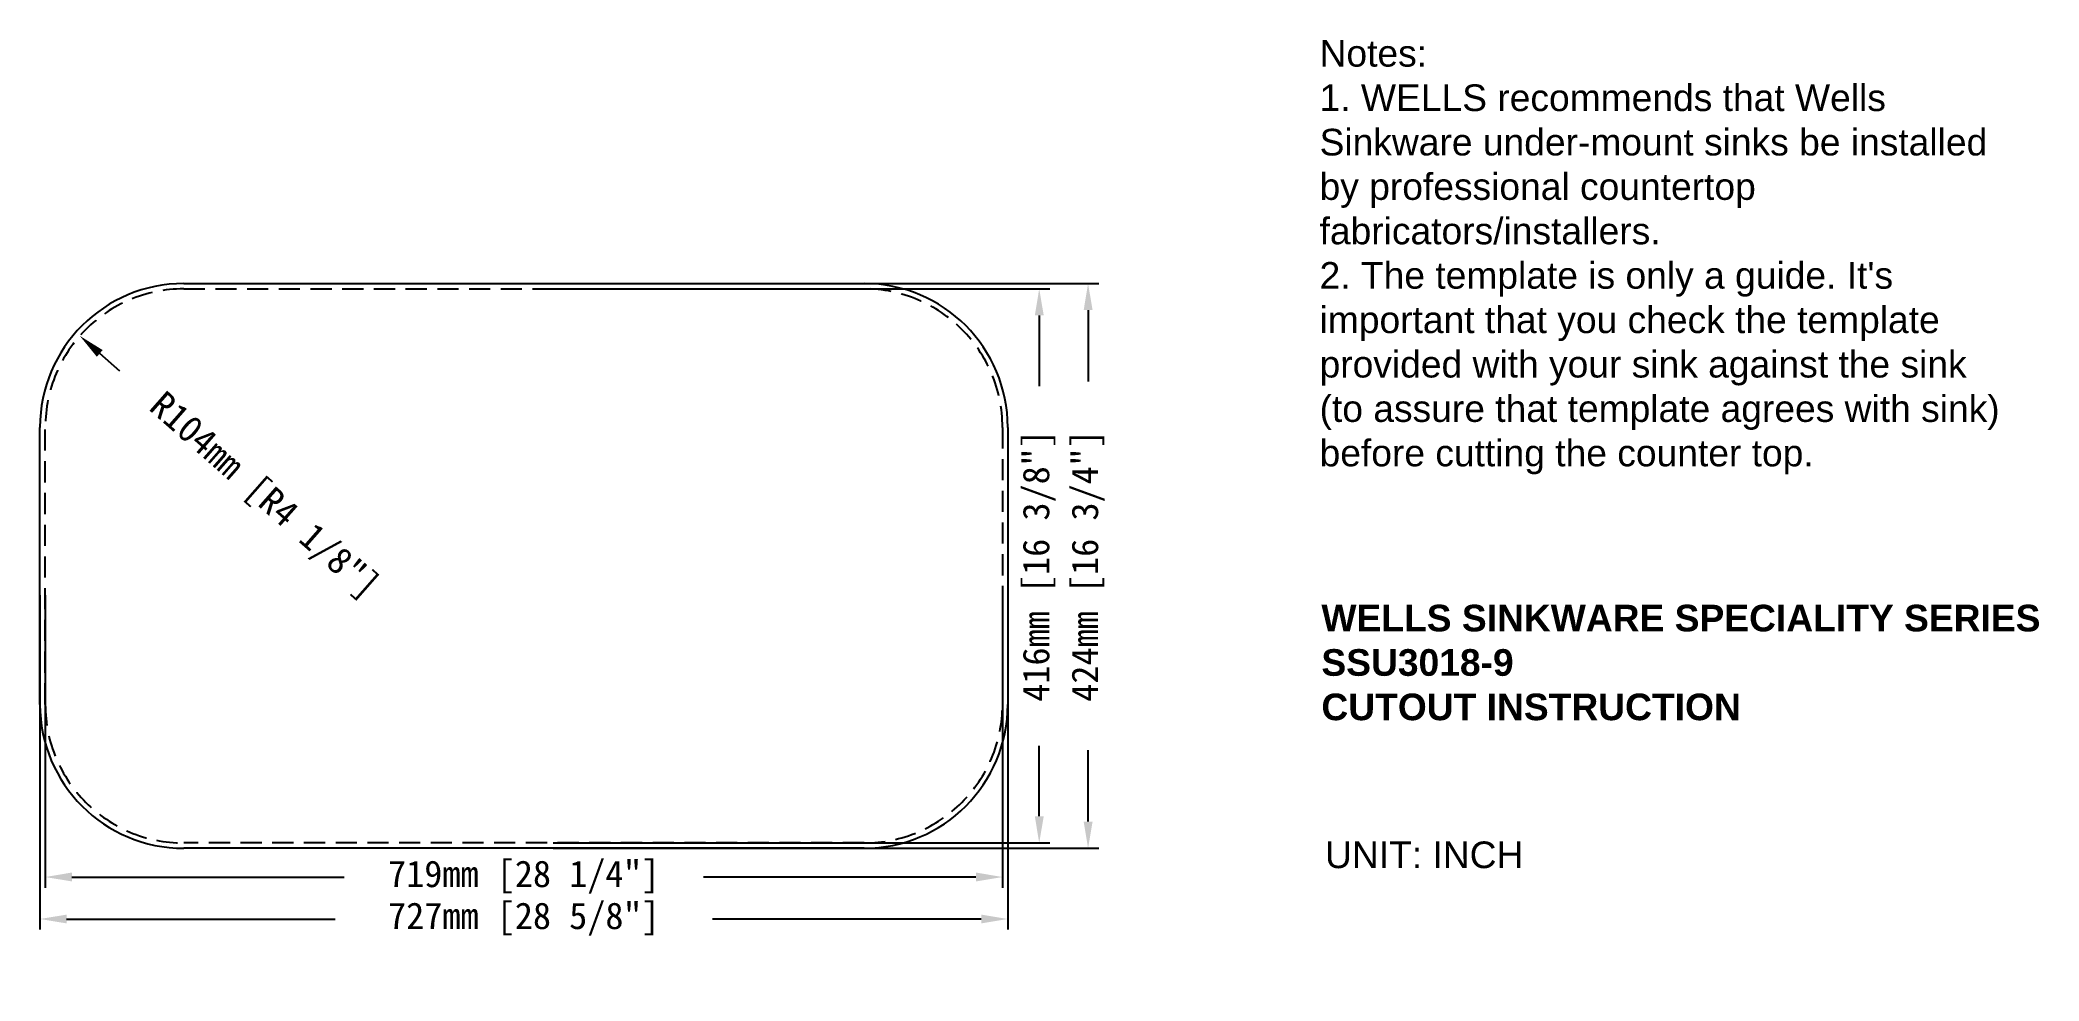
# Model space of a CAD drawing. Header units: millimetres. Extents: x -8 to 1494, y -312 to 395.
import ezdxf

# ---------------------------------------------------------------- set-up
doc = ezdxf.new("R2010")
doc.units = ezdxf.units.MM
doc.linetypes.add('HIDDEN2', pattern=[4.7625, 3.175, -1.5875])
doc.layers.add('图层2', color=7, linetype='Continuous')
doc.layers.add('虚线', color=4, linetype='HIDDEN2')
doc.dimstyles.new('副本Standard', dxfattribs={"dimtxt": 16, "dimasz": 16, "dimexe": 8, "dimexo": 22, "dimgap": 5, "dimtad": 0, "dimdec": 1, "dimtxsty": 'Standard', "dimcen": 0.09, "dimclrd": 256, "dimclre": 256, "dimclrt": 256, "dimadec": 1, "dimazin": 2, "dimtfac": 1, "dimtdec": 1, "dimtmove": 0, "dimatfit": 3, "dimfxl": 1, "dimtolj": 1, "dimtzin": 0, "dimarcsym": 0})

# ---------------------------------------------------------------- blocks, each defined once
blk = doc.blocks.new('*D152')
at = {"color": 7, "lineweight": -2}
blk.add_line((51.9, 146.3), (36.9, 159.5), dxfattribs=at)
at = {"color": 7}
blk.add_solid([(39.1, 162), (34.7, 157), (21.9, 172.7)], dxfattribs=at)
at = {"layer": 'Defpoints', "color": 0}
for p in [(21.9, 172.7), (100, 104)]:
    blk.add_point(p, dxfattribs=at)
at = {"insert": (159.6, 51.6), "char_height": 20, "attachment_point": 5, "rotation": 318.6835}
blk.add_mtext('\\A1;R104mm [R4 1/8"]', dxfattribs=at)
blk = doc.blocks.new('*D154')
at = {"color": 3, "lineweight": -2}
for p, q in [((377.5, 208), (750.6, 208)), ((742.6, 188), (742.6, 135)), ((742.6, -188), (742.6, -135)), ((377.5, -208), (750.6, -208))]:
    blk.add_line(p, q, dxfattribs=at)
at = {"color": 3}
for points in [[(739.3, 188), (746, 188), (742.6, 208)], [(739.3, -188), (746, -188), (742.6, -208)]]:
    blk.add_solid(points, dxfattribs=at)
at = {"layer": 'Defpoints', "color": 0}
for p in [(355.5, 208), (355.5, -208), (742.6, -208)]:
    blk.add_point(p, dxfattribs=at)
at = {"color": 3, "insert": (742.6, 0), "char_height": 20, "attachment_point": 5, "rotation": 90}
blk.add_mtext('\\A1;416mm [16 3/8"]', dxfattribs=at)
blk = doc.blocks.new('*D155')
at = {"color": 3, "lineweight": -2}
for p, q in [((377.5, 212), (787.3, 212)), ((779.3, 192), (779.3, 138.3)), ((779.3, -192), (779.3, -138.3)), ((377.5, -212), (787.3, -212))]:
    blk.add_line(p, q, dxfattribs=at)
at = {"color": 3}
for points in [[(776, 192), (782.7, 192), (779.3, 212)], [(776, -192), (782.7, -192), (779.3, -212)]]:
    blk.add_solid(points, dxfattribs=at)
at = {"layer": 'Defpoints', "color": 0}
for p in [(355.5, 212), (355.5, -212), (779.3, -212)]:
    blk.add_point(p, dxfattribs=at)
at = {"color": 3, "insert": (779.3, 0), "char_height": 20, "attachment_point": 5, "rotation": 90}
blk.add_mtext('\\A1;424mm [16 3/4"]', dxfattribs=at)
blk = doc.blocks.new('*D156')
at = {"color": 3, "lineweight": -2}
for p, q in [((-4, -22), (-4, -241.6)), ((715, -22), (715, -241.6)), ((16, -233.6), (220.5, -233.6)), ((695, -233.6), (490.5, -233.6))]:
    blk.add_line(p, q, dxfattribs=at)
at = {"color": 3}
for points in [[(16, -230.2), (16, -236.9), (-4, -233.6)], [(695, -230.2), (695, -236.9), (715, -233.6)]]:
    blk.add_solid(points, dxfattribs=at)
at = {"layer": 'Defpoints', "color": 0}
for p in [(-4, 0), (715, 0), (715, -233.6)]:
    blk.add_point(p, dxfattribs=at)
at = {"color": 3, "insert": (355.5, -233.6), "char_height": 20, "attachment_point": 5}
blk.add_mtext('\\A1;719mm [28 1/4"]', dxfattribs=at)
blk = doc.blocks.new('*D157')
at = {"color": 3, "lineweight": -2}
for p, q in [((-8, -22), (-8, -273.1)), ((719, -22), (719, -273.1)), ((12, -265.1), (213.8, -265.1)), ((699, -265.1), (497.2, -265.1))]:
    blk.add_line(p, q, dxfattribs=at)
at = {"color": 3}
for points in [[(12, -261.8), (12, -268.4), (-8, -265.1)], [(699, -261.8), (699, -268.4), (719, -265.1)]]:
    blk.add_solid(points, dxfattribs=at)
at = {"layer": 'Defpoints', "color": 0}
for p in [(-8, 0), (719, 0), (719, -265.1)]:
    blk.add_point(p, dxfattribs=at)
at = {"color": 3, "insert": (355.5, -265.1), "char_height": 20, "attachment_point": 5}
blk.add_mtext('\\A1;727mm [28 5/8"]', dxfattribs=at)

msp = doc.modelspace()

# ---------------------------------------------------------------- linework, layer by layer
at = {"ltscale": 5}
for p, q in [((100, 212), (611, 212)), ((-8, -104), (-8, 104)), ((719, 104), (719, -104)), ((611, -212), (100, -212))]:
    msp.add_line(p, q, dxfattribs=at)
for centre, start, end in [((100, 104), 90, 180), ((611, 104), 0, 90), ((100, -104), 180, 270), ((611, -104), 270, 0)]:
    msp.add_arc(centre, 108, start, end, dxfattribs=at)
at = {"layer": '虚线', "ltscale": 5}
for p, q in [((100, 208), (611, 208)), ((-4, -104), (-4, 104)), ((715, 104), (715, -104)), ((611, -208), (100, -208))]:
    msp.add_line(p, q, dxfattribs=at)
for centre, start, end in [((100, 104), 90, 180), ((611, 104), 0, 90), ((100, -104), 180, 270), ((611, -104), 270, 0)]:
    msp.add_arc(centre, 104, start, end, dxfattribs=at)

# ---------------------------------------------------------------- texts
at = {"color": 0, "insert": (953.2, 394.8), "char_height": 20, "width": 511.3238, "attachment_point": 1}
msp.add_mtext("{\\fArial|b0|i0|c0|p34;\\C4;Notes: \\P1. WELLS recommends that Wells Sinkware under-mount sinks be installed by professional countertop fabricators/installers. \\P2. The template is only a guide. It's important that you check the template provided with your sink against the sink (to assure that template agrees with sink) before cutting the counter top.}", dxfattribs=at)
at = {"insert": (954.57, -29.18), "char_height": 20, "attachment_point": 1}
msp.add_mtext_dynamic_manual_height_columns('{\\fArial|b1|i0|c0|p34;\\C7;WELLS SINKWARE SPECIALITY SERIES\\PSSU3018-9\\PCUTOUT INSTRUCTION}', width=556.1997, gutter_width=12.5, heights=[0], dxfattribs=at)
at = {"layer": '图层2', "insert": (957.3, -206.91), "char_height": 20, "attachment_point": 1}
msp.add_mtext_dynamic_manual_height_columns('{\\fArial|b0|i0|c0|p34;UNIT: INCH}', width=329.6038, gutter_width=12.5, heights=[0], dxfattribs=at)

# ---------------------------------------------------------------- dimensions: what is measured, and where the dimension line sits
for base, p1, p2, picture, middle in [((779.33, -212), (355.5, 212), (355.5, -212), '*D155', (779.33, 0)), ((742.64, -208), (355.5, 208), (355.5, -208), '*D154', (742.64, 0))]:
    dim = msp.add_linear_dim(base=base, p1=p1, p2=p2, angle=90, dimstyle='副本Standard', override={"dimtxt": 20, "dimasz": 20, "dimpost": 'mm', "dimclrd": 3, "dimclre": 3, "dimclrt": 3, "dimfxl": 8})
    dim.commit()
    dim.dimension.update_dxf_attribs({"geometry": picture, "text_midpoint": middle})
dim = msp.add_radius_dim(center=(100, 104), mpoint=(21.89, 172.66), dimstyle='副本Standard', override={"dimtxt": 20, "dimasz": 20, "dimpost": 'mm', "dimclrd": 7, "dimclre": 7, "dimfxl": 8})
dim.commit()
dim.dimension.update_dxf_attribs({"geometry": '*D152', "text_midpoint": (159.59, 51.62), "dimtype": 164})
for base, p1, p2, picture, middle in [((719, -265.12), (-8, 0), (719, 0), '*D157', (355.5, -265.12)), ((715, -233.56), (-4, 0), (715, 0), '*D156', (355.5, -233.56))]:
    dim = msp.add_linear_dim(base=base, p1=p1, p2=p2, dimstyle='副本Standard', override={"dimtxt": 20, "dimasz": 20, "dimpost": 'mm', "dimclrd": 3, "dimclre": 3, "dimclrt": 3, "dimfxl": 8})
    dim.commit()
    dim.dimension.update_dxf_attribs({"geometry": picture, "text_midpoint": middle})

doc.saveas('drawing.dxf')
